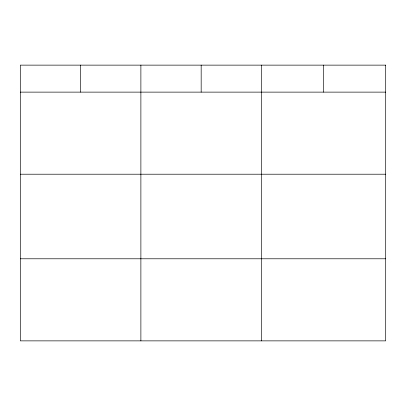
<?xml version="1.0" encoding="UTF-8"?>
<svg xmlns="http://www.w3.org/2000/svg" width="406" height="406" viewBox="0 0 406 406"><rect width="100%" height="100%" fill="white"/><g stroke="black" fill="none" stroke-linecap="round" stroke-linejoin="round"><path stroke-width="0.61" d="M20.3 92.126L385.7 92.126M20.3 174.21L385.7 174.21M20.3 258.784L385.7 258.784M323.582 65.133L323.582 92.126M261.464 65.133L261.464 340.867M201.173 65.133L201.173 92.126M140.882 65.133L140.882 340.867M80.591 65.133L80.591 92.126M385.7 65.133L20.3 65.133L20.3 340.867L385.7 340.867L385.7 65.133"/></g></svg>
